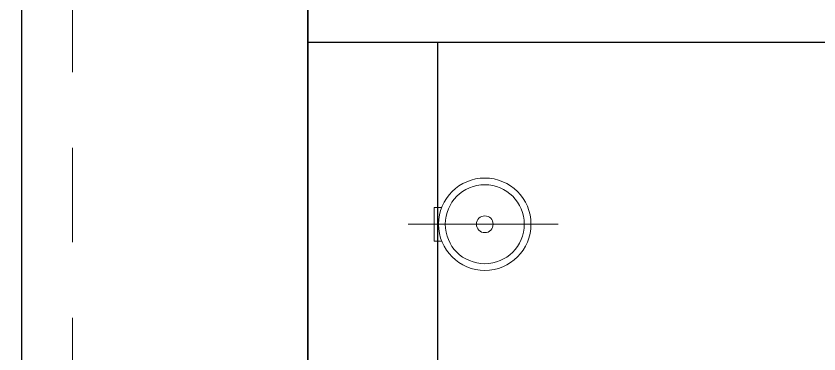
# Model space of a CAD drawing. Header units: millimetres. Extents: x 863 to 22635, y -482 to 12118.
# Drawn here: x 19812.3 to 19907.8, y 3786.1 to 3826.3 of the extents above; entities that cross this region are included whole.
import ezdxf

# ---------------------------------------------------------------- set-up
doc = ezdxf.new("R2010")
doc.units = ezdxf.units.MM
doc.linetypes.add('JIS_02_0.7', pattern=[1.35, 0.75, -0.6])
doc.layers.add('ABOVE_0G', color=235, linetype='JIS_02_0.7', lineweight=9)
doc.layers.add('SANITARY', color=144, linetype='Continuous', lineweight=20)
doc.layers.add('Existing WALL_0G', color=65, linetype='Continuous')
doc.layers.add('WALL_0G', color=151, linetype='Continuous')

# ---------------------------------------------------------------- blocks, each defined once
blk = doc.blocks.new('210811_tfırca')
at = {"layer": 'SANITARY', "color": 0}
blk.add_line((5184.499, -681.999, 0), (5188.499, -681.999, 0), dxfattribs=at)
at = {"layer": 'SANITARY', "color": 0, "elevation": 0}
for points in [[(5186.499, -678.885), (5186.499, -696.717)], [(5184.499, -681.999), (5184.499, -682.876)], [(5188.499, -681.999), (5188.499, -682.876)]]:
    blk.add_lwpolyline(points, dxfattribs=at)
at = {"layer": 'SANITARY', "color": 0}
for radius in [5.5, 4.7, 1]:
    blk.add_circle((5186.499, -687.999, 0), radius, dxfattribs=at)

msp = doc.modelspace()

# ---------------------------------------------------------------- linework, layer by layer
at = {"layer": 'ABOVE_0G', "ltscale": 15}
msp.add_lwpolyline([(19819.036, 4215.663), (19819.036, 3173.663), (21325.036, 3173.663), (21325.036, 4346.663)], dxfattribs=at)
at = {"layer": 'Existing WALL_0G'}
for points in [[(21325.036, 3173.663), (19813.036, 3173.663), (19813.036, 3966.663), (19682.036, 3966.663), (19682.036, 4215.663), (19819.036, 4215.663), (19819.036, 4263.663), (21300.036, 4263.663)], [(19860.036, 3935.663), (19847.036, 3935.663), (19847.036, 3219.663), (20306.036, 3219.663), (20306.036, 3219.663)]]:
    msp.add_lwpolyline(points, dxfattribs=at)
at = {"layer": 'WALL_0G'}
msp.add_line((19862.493, 3723.206), (19862.493, 3823.206), dxfattribs=at)
msp.add_lwpolyline([(19847.036, 3574.663), (19847.036, 4000.206)], dxfattribs=at)
msp.add_lwpolyline([(20007.036, 3804.206), (19997.036, 3804.206), (19997.036, 3823.206), (19847.036, 3823.206), (19847.036, 3835.206), (19997.036, 3835.206), (19997.036, 3840.206), (20007.036, 3840.206)], close=True, dxfattribs=at)

# ---------------------------------------------------------------- block references
at = {"layer": 'SANITARY', "extrusion": (0, 0, -1), "zscale": -1, "rotation": 270}
msp.add_blockref('210811_tfırca', (-19180.076, 8988.06, 0), dxfattribs=at)

doc.saveas('drawing.dxf')
